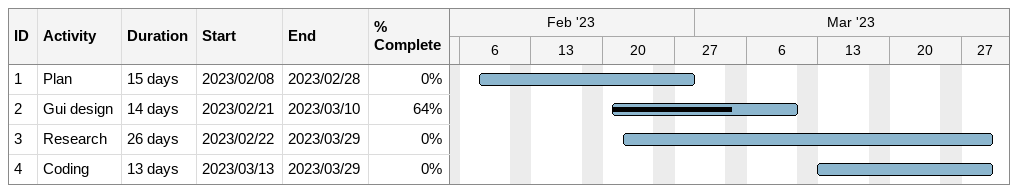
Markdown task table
| ID | Task | Duration | Start | Finish | % complete |
|---|---|---|---|---|---|
| 1 | Plan | 15d | 2023-02-08 | 2023-02-28 | 0 |
| 2 | Gui design | 14d | 2023-02-21 | 2023-03-10 | 64 |
| 3 | Research | 26d | 2023-02-22 | 2023-03-29 | 0 |
| 4 | Coding | 13d | 2023-03-13 | 2023-03-29 | 0 |
